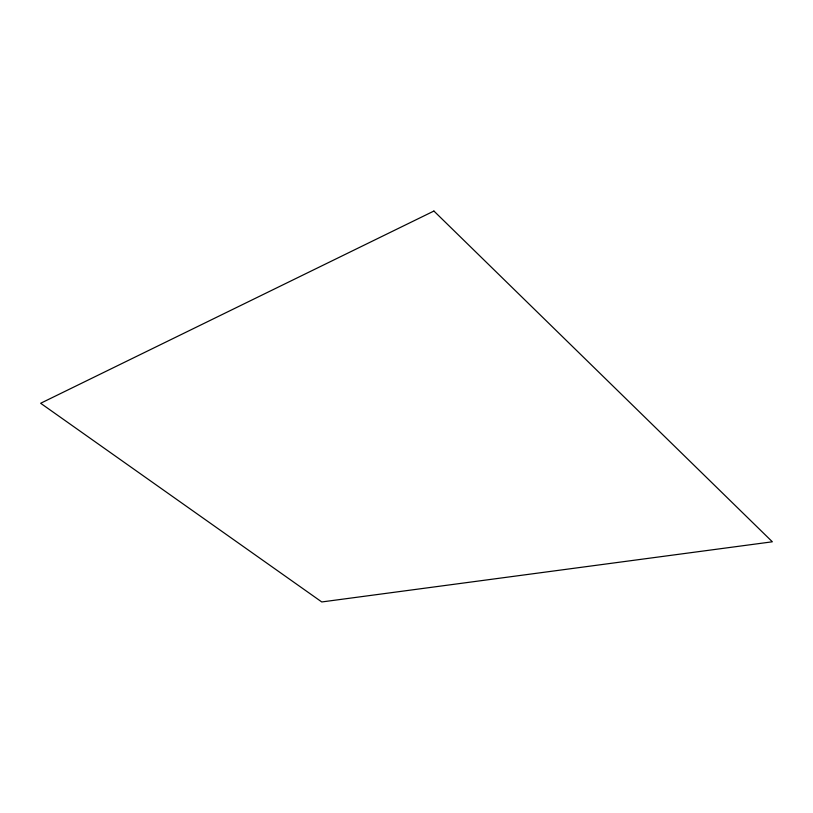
<?xml version="1.0" encoding="UTF-8"?>
<svg xmlns="http://www.w3.org/2000/svg" width="813" height="813" viewBox="0 0 813 813"><rect width="100%" height="100%" fill="white"/><g stroke="black" fill="none" stroke-linecap="round" stroke-linejoin="round"><path stroke-width="1.22" d="M433.918 211.045L40.65 403.268L321.775 601.955L772.35 541.793L433.918 211.045"/></g></svg>
